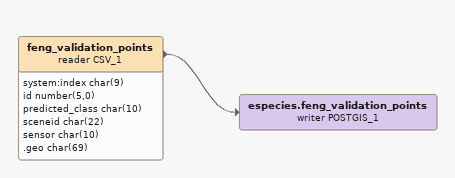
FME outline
feng_validation_points (reader CSV_1)
    attributes: system:index char(9), id number(5,0), predicted_class char(10), sceneid char(22), sensor char(10), .geo char(69)
    -> especies.feng_validation_points (writer POSTGIS_1)
especies.feng_validation_points (writer POSTGIS_1)
